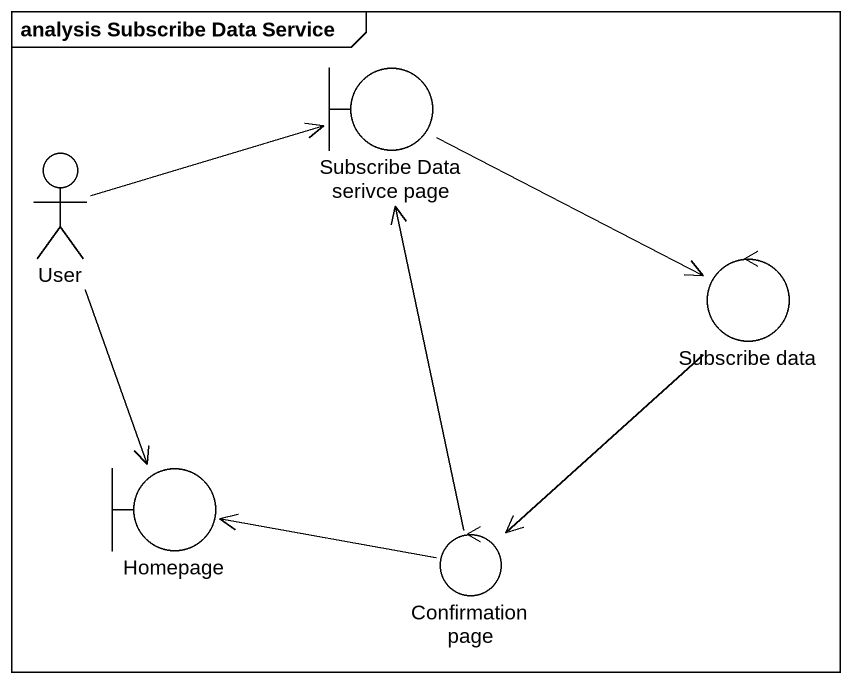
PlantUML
@startuml
mainframe analysis Subscribe Data Service
boundary "Subscribe Data serivce page" as Subscribe_Data_serivce_page
actor User
control "Subscribe data" as Subscribe_data
boundary Homepage
control "Confirmation page" as Confirmation_page
Subscribe_Data_serivce_page -right-> Subscribe_data
User -right-> Subscribe_Data_serivce_page
User --> Homepage
Subscribe_data --> Confirmation_page
Confirmation_page -up-> Subscribe_Data_serivce_page
Confirmation_page -left-> Homepage
@enduml
